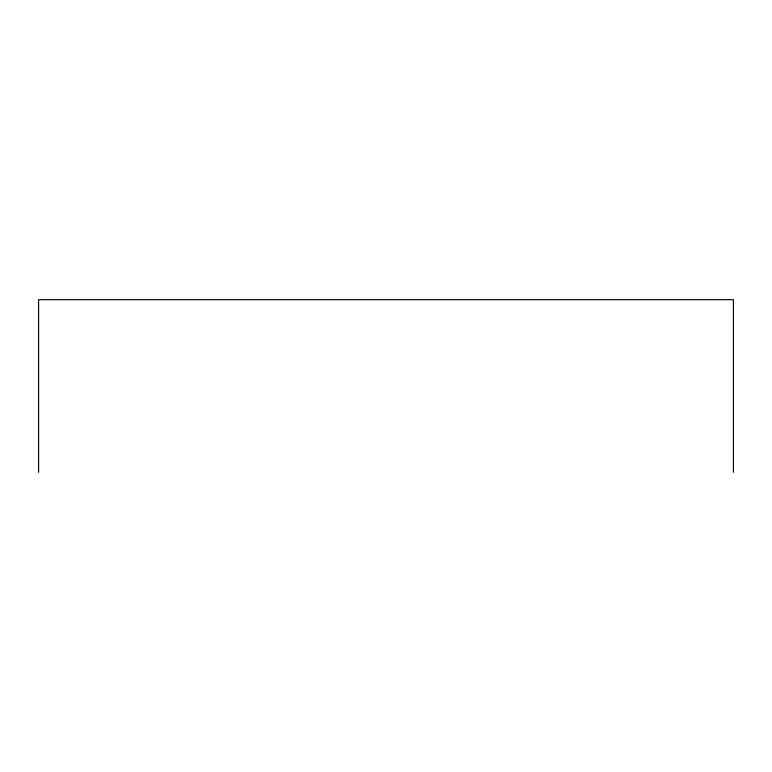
<?xml version="1.0" encoding="UTF-8"?>
<svg xmlns="http://www.w3.org/2000/svg" width="772" height="772" viewBox="0 0 772 772"><rect width="100%" height="100%" fill="white"/><g stroke="black" fill="none" stroke-linecap="round" stroke-linejoin="round"><path stroke-width="1.16" d="M733.4 472.319L733.4 299.681L38.6 299.681L38.6 472.319"/></g></svg>
